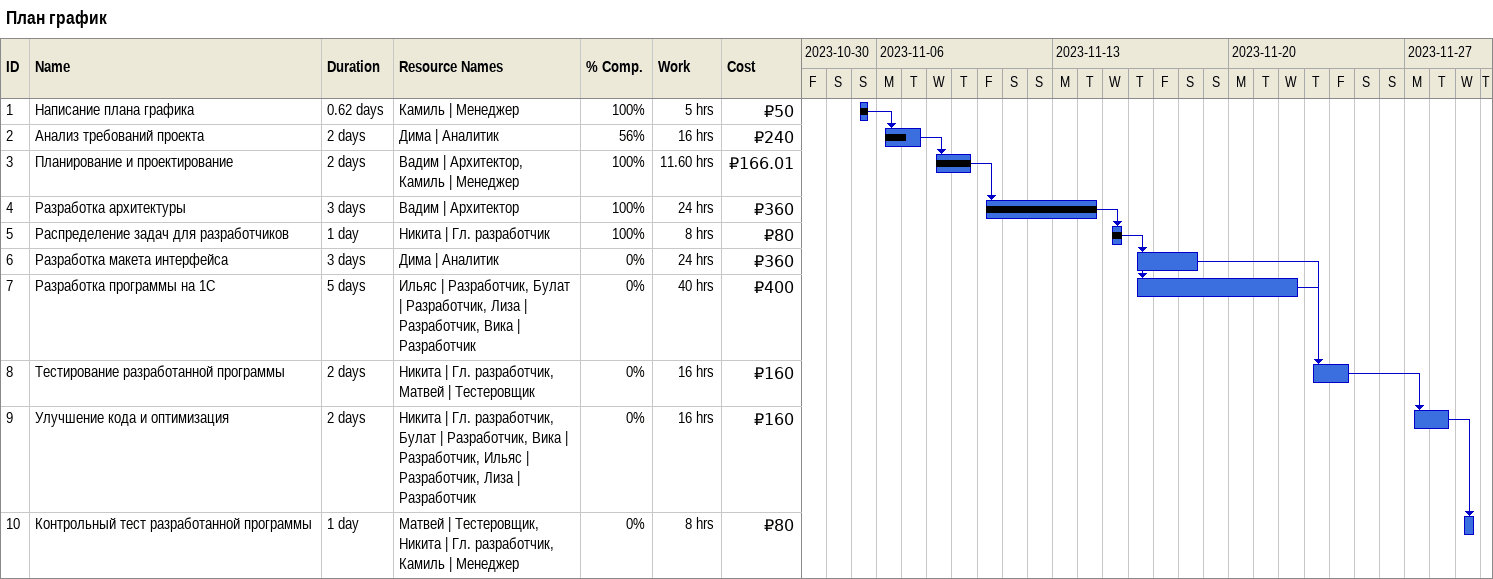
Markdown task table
План график

| ID | Task | Duration | Start | Finish | Predecessors | Resources | % complete | Work (h) | Cost (₽) |
|---|---|---|---|---|---|---|---|---|---|
| 1 | Написание плана графика | 0.62d | 2023-11-05 | 2023-11-05 |  | Камиль \| Менеджер | 100 | 5 | 50 |
| 2 | Анализ требований проекта | 2d | 2023-11-06 | 2023-11-07 | 1 | Дима \| Аналитик | 56 | 16 | 240 |
| 3 | Планирование и проектирование | 2d | 2023-11-08 | 2023-11-09 | 2 | Вадим \| Архитектор, Камиль \| Менеджер | 100 | 11.60 | 166.01 |
| 4 | Разработка архитектуры | 3d | 2023-11-10 | 2023-11-14 | 3 | Вадим \| Архитектор | 100 | 24 | 360 |
| 5 | Распределение задач для разработчиков | 1d | 2023-11-15 | 2023-11-15 | 4 | Никита \| Гл. разработчик | 100 | 8 | 80 |
| 6 | Разработка макета интерфейса | 3d | 2023-11-16 | 2023-11-18 | 5 | Дима \| Аналитик | 0 | 24 | 360 |
| 7 | Разработка программы на 1С | 5d | 2023-11-16 | 2023-11-22 | 5 | Ильяс \| Разработчик, Булат \| Разработчик, Лиза \| Разработчик, Вика \| Разработчик | 0 | 40 | 400 |
| 8 | Тестирование разработанной программы | 2d | 2023-11-23 | 2023-11-24 | 7, 6 | Никита \| Гл. разработчик, Матвей \| Тестеровщик | 0 | 16 | 160 |
| 9 | Улучшение кода и оптимизация | 2d | 2023-11-27 | 2023-11-28 | 8 | Никита \| Гл. разработчик, Булат \| Разработчик, Вика \| Разработчик, Ильяс \| Разработчик, Лиза \| Разработчик | 0 | 16 | 160 |
| 10 | Контрольный тест разработанной программы | 1d | 2023-11-29 | 2023-11-29 | 9 | Матвей \| Тестеровщик, Никита \| Гл. разработчик, Камиль \| Менеджер | 0 | 8 | 80 |
